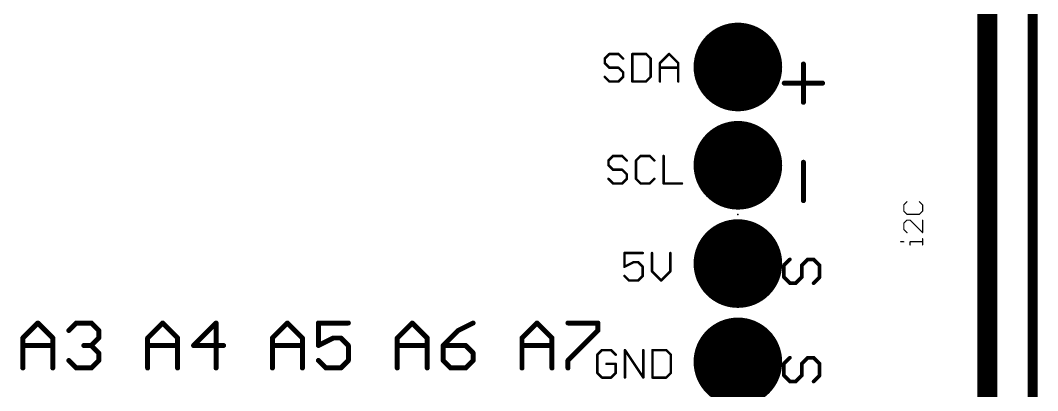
# Model space of a CAD drawing. Extents: x 45.5 to 117.9, y 20.2 to 75.1.
# Drawn here: x 97.15 to 117.86, y 35.78 to 43.32 of the extents above; entities that cross this region are included whole.
import ezdxf

# ---------------------------------------------------------------- set-up
doc = ezdxf.new("R2010")
doc.units = 0
for name, color, linetype in [('17', 82, 'CONTINUOUS'), ('20', 7, 'CONTINUOUS'), ('21', 253, 'CONTINUOUS'), ('23', 7, 'CONTINUOUS'), ('25', 253, 'CONTINUOUS'), ('27', 253, 'CONTINUOUS'), ('29', 253, 'CONTINUOUS'), ('30', 253, 'CONTINUOUS'), ('44', 253, 'CONTINUOUS'), ('51', 253, 'CONTINUOUS')]:
    doc.layers.add(name, color=color, linetype=linetype)

# ---------------------------------------------------------------- blocks, each defined once
blk = doc.blocks.new('ROUNDP')
at = {"const_width": 0.5}
blk.add_lwpolyline([(0, -0.25, 1), (0, 0.25, 1), (0, -0.25)], format="xyb", dxfattribs=at)

msp = doc.modelspace()

# ---------------------------------------------------------------- linework, layer by layer
at = {"layer": '20', "const_width": 0.4064}
msp.add_lwpolyline([(116.84, 59.69), (116.84, 26.67)], dxfattribs=at)
at = {"layer": '21', "const_width": 0.2032}
msp.add_lwpolyline([(117.76, 44.32), (117.76, 34.42)], dxfattribs=at)
at = {"layer": '23'}
msp.add_point((111.76, 39.37), dxfattribs=at)
at = {"layer": '25'}
for points, const_width in [([(109.1436, 42.6347), (109.0504, 42.5415)], 0.0508), ([(109.33, 42.6347), (109.1436, 42.6347)], 0.0508), ([(109.4233, 42.5415), (109.33, 42.6347)], 0.0508), ([(109.6117, 42.6347), (109.6117, 42.0754)], 0.0508), ([(109.8913, 42.6347), (109.6117, 42.6347)], 0.0508), ([(109.9846, 42.5415), (109.8913, 42.6347)], 0.0508), ([(110.173, 42.4483), (110.3594, 42.6347)], 0.0508), ([(110.3594, 42.6347), (110.5459, 42.4483)], 0.0508), ([(109.0504, 42.5415), (109.0504, 42.4483)], 0.0508), ([(109.0504, 42.4483), (109.1436, 42.355)], 0.0508), ([(109.9846, 42.1686), (109.9846, 42.5415)], 0.0508), ([(110.173, 42.0754), (110.173, 42.4483)], 0.0508), ([(110.5459, 42.4483), (110.5459, 42.0754)], 0.0508), ([(109.1436, 42.355), (109.33, 42.355)], 0.0508), ([(109.33, 42.355), (109.4233, 42.2618)], 0.0508), ([(109.4233, 42.2618), (109.4233, 42.1686)], 0.0508), ([(110.173, 42.355), (110.5459, 42.355)], 0.0508), ([(109.1436, 42.0754), (109.0504, 42.1686)], 0.0508), ([(109.33, 42.0754), (109.1436, 42.0754)], 0.0508), ([(109.4233, 42.1686), (109.33, 42.0754)], 0.0508), ([(109.6117, 42.0754), (109.8913, 42.0754)], 0.0508), ([(109.8913, 42.0754), (109.9846, 42.1686)], 0.0508), ([(109.2186, 40.5597), (109.1254, 40.4665)], 0.0508), ([(109.405, 40.5597), (109.2186, 40.5597)], 0.0508), ([(109.4982, 40.4665), (109.405, 40.5597)], 0.0508), ([(109.7799, 40.5597), (109.6867, 40.4665)], 0.0508), ([(109.9663, 40.5597), (109.7799, 40.5597)], 0.0508), ([(110.0596, 40.4665), (109.9663, 40.5597)], 0.0508), ([(110.248, 40.5597), (110.248, 40.0004)], 0.0508), ([(109.1254, 40.4665), (109.1254, 40.3732)], 0.0508), ([(109.1254, 40.3732), (109.2186, 40.28)], 0.0508), ([(109.6867, 40.4665), (109.6867, 40.0936)], 0.0508), ([(109.2186, 40.28), (109.405, 40.28)], 0.0508), ([(109.405, 40.28), (109.4982, 40.1868)], 0.0508), ([(109.4982, 40.1868), (109.4982, 40.0936)], 0.0508), ([(109.2186, 40.0004), (109.1254, 40.0936)], 0.0508), ([(109.405, 40.0004), (109.2186, 40.0004)], 0.0508), ([(109.4982, 40.0936), (109.405, 40.0004)], 0.0508), ([(109.6867, 40.0936), (109.7799, 40.0004)], 0.0508), ([(109.7799, 40.0004), (109.9663, 40.0004)], 0.0508), ([(109.9663, 40.0004), (110.0596, 40.0936)], 0.0508), ([(110.248, 40.0004), (110.6209, 40.0004)], 0.0508), ([(109.8233, 38.5847), (109.4504, 38.5847)], 0.0508), ([(109.4504, 38.5847), (109.4504, 38.305)], 0.0508), ([(110.0117, 38.5847), (110.0117, 38.2118)], 0.0508), ([(110.3846, 38.2118), (110.3846, 38.5847)], 0.0508), ([(109.4504, 38.305), (109.6368, 38.3983)], 0.0508), ([(109.6368, 38.3983), (109.73, 38.3983)], 0.0508), ([(109.73, 38.3983), (109.8233, 38.305)], 0.0508), ([(109.8233, 38.305), (109.8233, 38.1186)], 0.0508), ([(109.5436, 38.0254), (109.4504, 38.1186)], 0.0508), ([(109.8233, 38.1186), (109.73, 38.0254)], 0.0508), ([(110.0117, 38.2118), (110.1981, 38.0254)], 0.0508), ([(110.1981, 38.0254), (110.3846, 38.2118)], 0.0508), ([(109.73, 38.0254), (109.5436, 38.0254)], 0.0508), ([(97.2058, 36.8559), (97.5109, 37.161)], 0.1016), ([(97.5109, 37.161), (97.8159, 36.8559)], 0.1016), ([(98.1413, 37.0085), (98.2938, 37.161)], 0.1016), ([(98.2938, 37.161), (98.5989, 37.161)], 0.1016), ([(98.5989, 37.161), (98.7514, 37.0085)], 0.1016), ([(99.7458, 36.8559), (100.0509, 37.161)], 0.1016), ([(100.0509, 37.161), (100.3559, 36.8559)], 0.1016), ([(101.1389, 37.161), (100.6813, 36.7034)], 0.1016), ([(101.1389, 36.2458), (101.1389, 37.161)], 0.1016), ([(102.2858, 36.8559), (102.5909, 37.161)], 0.1016), ([(102.5909, 37.161), (102.8959, 36.8559)], 0.1016), ([(103.8314, 37.161), (103.2213, 37.161)], 0.1016), ([(103.2213, 37.161), (103.2213, 36.7034)], 0.1016), ([(104.8258, 36.8559), (105.1309, 37.161)], 0.1016), ([(105.1309, 37.161), (105.4359, 36.8559)], 0.1016), ([(106.3714, 37.161), (106.0664, 37.0085)], 0.1016), ([(107.3658, 36.8559), (107.6709, 37.161)], 0.1016), ([(107.6709, 37.161), (107.9759, 36.8559)], 0.1016), ([(108.3013, 37.161), (108.9114, 37.161)], 0.1016), ([(108.9114, 37.161), (108.9114, 37.0085)], 0.1016), ([(97.2058, 36.2458), (97.2058, 36.8559)], 0.1016), ([(97.8159, 36.8559), (97.8159, 36.2458)], 0.1016), ([(98.7514, 36.8559), (98.5989, 36.7034)], 0.1016), ([(98.7514, 37.0085), (98.7514, 36.8559)], 0.1016), ([(99.7458, 36.2458), (99.7458, 36.8559)], 0.1016), ([(100.3559, 36.8559), (100.3559, 36.2458)], 0.1016), ([(102.2858, 36.2458), (102.2858, 36.8559)], 0.1016), ([(102.8959, 36.8559), (102.8959, 36.2458)], 0.1016), ([(103.2213, 36.7034), (103.5264, 36.8559)], 0.1016), ([(103.5264, 36.8559), (103.6789, 36.8559)], 0.1016), ([(103.6789, 36.8559), (103.8314, 36.7034)], 0.1016), ([(104.8258, 36.2458), (104.8258, 36.8559)], 0.1016), ([(105.4359, 36.8559), (105.4359, 36.2458)], 0.1016), ([(106.0664, 37.0085), (105.7613, 36.7034)], 0.1016), ([(107.3658, 36.2458), (107.3658, 36.8559)], 0.1016), ([(107.9759, 36.8559), (107.9759, 36.2458)], 0.1016), ([(108.9114, 37.0085), (108.3013, 36.3983)], 0.1016), ([(97.2058, 36.7034), (97.8159, 36.7034)], 0.1016), ([(98.5989, 36.7034), (98.4464, 36.7034)], 0.1016), ([(98.5989, 36.7034), (98.7514, 36.5509)], 0.1016), ([(99.7458, 36.7034), (100.3559, 36.7034)], 0.1016), ([(100.6813, 36.7034), (101.2914, 36.7034)], 0.1016), ([(102.2858, 36.7034), (102.8959, 36.7034)], 0.1016), ([(103.8314, 36.7034), (103.8314, 36.3983)], 0.1016), ([(104.8258, 36.7034), (105.4359, 36.7034)], 0.1016), ([(105.7613, 36.7034), (105.7613, 36.3983)], 0.1016), ([(106.2189, 36.7034), (105.7613, 36.7034)], 0.1016), ([(106.3714, 36.5509), (106.2189, 36.7034)], 0.1016), ([(107.3658, 36.7034), (107.9759, 36.7034)], 0.1016), ([(98.2938, 36.2458), (98.1413, 36.3983)], 0.1016), ([(98.7514, 36.3983), (98.5989, 36.2458)], 0.1016), ([(98.7514, 36.5509), (98.7514, 36.3983)], 0.1016), ([(103.3738, 36.2458), (103.2213, 36.3983)], 0.1016), ([(103.8314, 36.3983), (103.6789, 36.2458)], 0.1016), ([(105.7613, 36.3983), (105.9138, 36.2458)], 0.1016), ([(106.2189, 36.2458), (106.3714, 36.3983)], 0.1016), ([(106.3714, 36.3983), (106.3714, 36.5509)], 0.1016), ([(108.3013, 36.3983), (108.3013, 36.2458)], 0.1016), ([(108.9936, 36.6097), (108.9004, 36.5165)], 0.0508), ([(108.9004, 36.5165), (108.9004, 36.1436)], 0.0508), ([(109.18, 36.6097), (108.9936, 36.6097)], 0.0508), ([(109.2733, 36.5165), (109.18, 36.6097)], 0.0508), ([(109.4617, 36.0504), (109.4617, 36.6097)], 0.0508), ([(109.4617, 36.6097), (109.8346, 36.0504)], 0.0508), ([(109.8346, 36.0504), (109.8346, 36.6097)], 0.0508), ([(110.023, 36.6097), (110.023, 36.0504)], 0.0508), ([(110.3027, 36.6097), (110.023, 36.6097)], 0.0508), ([(110.3959, 36.5165), (110.3027, 36.6097)], 0.0508), ([(110.3959, 36.1436), (110.3959, 36.5165)], 0.0508), ([(98.5989, 36.2458), (98.2938, 36.2458)], 0.1016), ([(103.6789, 36.2458), (103.3738, 36.2458)], 0.1016), ([(105.9138, 36.2458), (106.2189, 36.2458)], 0.1016), ([(109.2733, 36.33), (109.0868, 36.33)], 0.0508), ([(109.2733, 36.1436), (109.2733, 36.33)], 0.0508), ([(108.9004, 36.1436), (108.9936, 36.0504)], 0.0508), ([(108.9936, 36.0504), (109.18, 36.0504)], 0.0508), ([(109.18, 36.0504), (109.2733, 36.1436)], 0.0508), ([(110.023, 36.0504), (110.3027, 36.0504)], 0.0508), ([(110.3027, 36.0504), (110.3959, 36.1436)], 0.0508)]:
    msp.add_lwpolyline(points, dxfattribs=dict(at, const_width=const_width))
for points, const_width in [([(109.1436, 42.6474, 1), (109.1436, 42.622)], 0.0254), ([(109.1526, 42.6257, 1), (109.1346, 42.6437)], 0.0254), ([(109.339, 42.6437, 1), (109.3211, 42.6257)], 0.0254), ([(109.33, 42.622, 1), (109.33, 42.6474)], 0.0254), ([(109.6244, 42.6347, 1), (109.599, 42.6347)], 0.0254), ([(109.6117, 42.6474, 1), (109.6117, 42.622)], 0.0254), ([(109.9003, 42.6437, 1), (109.8824, 42.6257)], 0.0254), ([(109.8913, 42.622, 1), (109.8913, 42.6474)], 0.0254), ([(110.3684, 42.6437, 1), (110.3505, 42.6257)], 0.0254), ([(110.3684, 42.6257, 1), (110.3505, 42.6437)], 0.0254), ([(109.0631, 42.5415, 1), (109.0377, 42.5415)], 0.0254), ([(109.0414, 42.5504, 1), (109.0594, 42.5325)], 0.0254), ([(109.0594, 42.4572, 1), (109.0414, 42.4393)], 0.0254), ([(109.0377, 42.4483, 1), (109.0631, 42.4483)], 0.0254), ([(109.4143, 42.5325, 1), (109.4322, 42.5504)], 0.0254), ([(109.9973, 42.5415, 1), (109.9719, 42.5415)], 0.0254), ([(109.9756, 42.5325, 1), (109.9935, 42.5504)], 0.0254), ([(110.1857, 42.4483, 1), (110.1603, 42.4483)], 0.0254), ([(110.164, 42.4572, 1), (110.182, 42.4393)], 0.0254), ([(110.5586, 42.4483, 1), (110.5332, 42.4483)], 0.0254), ([(110.5369, 42.4393, 1), (110.5548, 42.4572)], 0.0254), ([(109.1436, 42.3677, 1), (109.1436, 42.3423)], 0.0254), ([(109.1346, 42.3461, 1), (109.1526, 42.364)], 0.0254), ([(109.339, 42.364, 1), (109.3211, 42.3461)], 0.0254), ([(109.33, 42.3423, 1), (109.33, 42.3677)], 0.0254), ([(109.436, 42.2618, 1), (109.4106, 42.2618)], 0.0254), ([(109.4143, 42.2528, 1), (109.4322, 42.2708)], 0.0254), ([(110.173, 42.3677, 1), (110.173, 42.3423)], 0.0254), ([(110.5459, 42.3423, 1), (110.5459, 42.3677)], 0.0254), ([(109.0594, 42.1776, 1), (109.0414, 42.1596)], 0.0254), ([(109.1436, 42.0881, 1), (109.1436, 42.0627)], 0.0254), ([(109.1346, 42.0664, 1), (109.1526, 42.0844)], 0.0254), ([(109.3211, 42.0844, 1), (109.339, 42.0664)], 0.0254), ([(109.33, 42.0627, 1), (109.33, 42.0881)], 0.0254), ([(109.4106, 42.1686, 1), (109.436, 42.1686)], 0.0254), ([(109.4322, 42.1596, 1), (109.4143, 42.1776)], 0.0254), ([(109.6117, 42.0881, 1), (109.6117, 42.0627)], 0.0254), ([(109.599, 42.0754, 1), (109.6244, 42.0754)], 0.0254), ([(109.8824, 42.0844, 1), (109.9003, 42.0664)], 0.0254), ([(109.8913, 42.0627, 1), (109.8913, 42.0881)], 0.0254), ([(109.9719, 42.1686, 1), (109.9973, 42.1686)], 0.0254), ([(109.9935, 42.1596, 1), (109.9756, 42.1776)], 0.0254), ([(110.1603, 42.0754, 1), (110.1857, 42.0754)], 0.0254), ([(110.5332, 42.0754, 1), (110.5586, 42.0754)], 0.0254), ([(109.2186, 40.5724, 1), (109.2186, 40.547)], 0.0254), ([(109.2276, 40.5507, 1), (109.2096, 40.5687)], 0.0254), ([(109.414, 40.5687, 1), (109.3961, 40.5507)], 0.0254), ([(109.405, 40.547, 1), (109.405, 40.5724)], 0.0254), ([(109.7799, 40.5724, 1), (109.7799, 40.547)], 0.0254), ([(109.7889, 40.5507, 1), (109.7709, 40.5687)], 0.0254), ([(109.9753, 40.5687, 1), (109.9574, 40.5507)], 0.0254), ([(109.9663, 40.547, 1), (109.9663, 40.5724)], 0.0254), ([(110.2607, 40.5597, 1), (110.2353, 40.5597)], 0.0254), ([(109.1381, 40.4665, 1), (109.1127, 40.4665)], 0.0254), ([(109.1164, 40.4754, 1), (109.1344, 40.4575)], 0.0254), ([(109.1344, 40.3822, 1), (109.1164, 40.3643)], 0.0254), ([(109.1127, 40.3732, 1), (109.1381, 40.3732)], 0.0254), ([(109.4893, 40.4575, 1), (109.5072, 40.4754)], 0.0254), ([(109.6994, 40.4665, 1), (109.674, 40.4665)], 0.0254), ([(109.6777, 40.4754, 1), (109.6957, 40.4575)], 0.0254), ([(110.0506, 40.4575, 1), (110.0685, 40.4754)], 0.0254), ([(109.2186, 40.2927, 1), (109.2186, 40.2673)], 0.0254), ([(109.2096, 40.2711, 1), (109.2276, 40.289)], 0.0254), ([(109.414, 40.289, 1), (109.3961, 40.2711)], 0.0254), ([(109.405, 40.2673, 1), (109.405, 40.2927)], 0.0254), ([(109.5109, 40.1868, 1), (109.4856, 40.1868)], 0.0254), ([(109.4893, 40.1778, 1), (109.5072, 40.1958)], 0.0254), ([(109.1344, 40.1026, 1), (109.1164, 40.0846)], 0.0254), ([(109.2186, 40.0131, 1), (109.2186, 39.9877)], 0.0254), ([(109.2096, 39.9914, 1), (109.2276, 40.0094)], 0.0254), ([(109.3961, 40.0094, 1), (109.414, 39.9914)], 0.0254), ([(109.405, 39.9877, 1), (109.405, 40.0131)], 0.0254), ([(109.4856, 40.0936, 1), (109.5109, 40.0936)], 0.0254), ([(109.5072, 40.0846, 1), (109.4893, 40.1026)], 0.0254), ([(109.6957, 40.1026, 1), (109.6777, 40.0846)], 0.0254), ([(109.674, 40.0936, 1), (109.6994, 40.0936)], 0.0254), ([(109.7799, 40.0131, 1), (109.7799, 39.9877)], 0.0254), ([(109.7709, 39.9914, 1), (109.7889, 40.0094)], 0.0254), ([(109.9574, 40.0094, 1), (109.9753, 39.9914)], 0.0254), ([(109.9663, 39.9877, 1), (109.9663, 40.0131)], 0.0254), ([(110.0685, 40.0846, 1), (110.0506, 40.1026)], 0.0254), ([(110.248, 40.0131, 1), (110.248, 39.9877)], 0.0254), ([(110.2353, 40.0004, 1), (110.2607, 40.0004)], 0.0254), ([(110.6209, 39.9877, 1), (110.6209, 40.0131)], 0.0254), ([(109.4504, 38.5974, 1), (109.4504, 38.572)], 0.0254), ([(109.4631, 38.5847, 1), (109.4377, 38.5847)], 0.0254), ([(109.8233, 38.572, 1), (109.8233, 38.5974)], 0.0254), ([(110.0244, 38.5847, 1), (109.999, 38.5847)], 0.0254), ([(110.3973, 38.5847, 1), (110.3719, 38.5847)], 0.0254), ([(109.4447, 38.3164, 1), (109.4561, 38.2937)], 0.0254), ([(109.4377, 38.305, 1), (109.4631, 38.305)], 0.0254), ([(109.6368, 38.411, 1), (109.6368, 38.3856)], 0.0254), ([(109.6425, 38.3869, 1), (109.6311, 38.4096)], 0.0254), ([(109.739, 38.4072, 1), (109.7211, 38.3893)], 0.0254), ([(109.73, 38.3856, 1), (109.73, 38.411)], 0.0254), ([(109.8359, 38.305, 1), (109.8106, 38.305)], 0.0254), ([(109.8143, 38.2961, 1), (109.8322, 38.314)], 0.0254), ([(109.4594, 38.1276, 1), (109.4414, 38.1096)], 0.0254), ([(109.8106, 38.1186, 1), (109.8359, 38.1186)], 0.0254), ([(109.8322, 38.1096, 1), (109.8143, 38.1276)], 0.0254), ([(110.0207, 38.2208, 1), (110.0027, 38.2028)], 0.0254), ([(109.999, 38.2118, 1), (110.0244, 38.2118)], 0.0254), ([(110.3719, 38.2118, 1), (110.3973, 38.2118)], 0.0254), ([(110.3935, 38.2028, 1), (110.3756, 38.2208)], 0.0254), ([(109.5436, 38.0381, 1), (109.5436, 38.0127)], 0.0254), ([(109.5346, 38.0164, 1), (109.5526, 38.0344)], 0.0254), ([(109.7211, 38.0344, 1), (109.739, 38.0164)], 0.0254), ([(109.73, 38.0127, 1), (109.73, 38.0381)], 0.0254), ([(110.1892, 38.0344, 1), (110.2071, 38.0164)], 0.0254), ([(110.1892, 38.0164, 1), (110.2071, 38.0344)], 0.0254), ([(97.5288, 37.1789, 1), (97.4929, 37.143)], 0.0508), ([(97.5288, 37.143, 1), (97.4929, 37.1789)], 0.0508), ([(98.2938, 37.1864, 1), (98.2938, 37.1356)], 0.0508), ([(98.3118, 37.143, 1), (98.2759, 37.1789)], 0.0508), ([(98.6169, 37.1789, 1), (98.5809, 37.143)], 0.0508), ([(98.5989, 37.1356, 1), (98.5989, 37.1864)], 0.0508), ([(100.0688, 37.1789, 1), (100.0329, 37.143)], 0.0508), ([(100.0688, 37.143, 1), (100.0329, 37.1789)], 0.0508), ([(101.1643, 37.161, 1), (101.1135, 37.161)], 0.0508), ([(101.1569, 37.143, 1), (101.1209, 37.1789)], 0.0508), ([(102.6088, 37.1789, 1), (102.5729, 37.143)], 0.0508), ([(102.6088, 37.143, 1), (102.5729, 37.1789)], 0.0508), ([(103.2213, 37.1864, 1), (103.2213, 37.1356)], 0.0508), ([(103.2467, 37.161, 1), (103.1959, 37.161)], 0.0508), ([(103.8314, 37.1356, 1), (103.8314, 37.1864)], 0.0508), ([(105.1488, 37.1789, 1), (105.1129, 37.143)], 0.0508), ([(105.1488, 37.143, 1), (105.1129, 37.1789)], 0.0508), ([(106.3828, 37.1383, 1), (106.3601, 37.1837)], 0.0508), ([(107.6888, 37.1789, 1), (107.6529, 37.143)], 0.0508), ([(107.6888, 37.143, 1), (107.6529, 37.1789)], 0.0508), ([(108.3013, 37.1864, 1), (108.3013, 37.1356)], 0.0508), ([(108.9368, 37.161, 1), (108.886, 37.161)], 0.0508), ([(108.9114, 37.1356, 1), (108.9114, 37.1864)], 0.0508), ([(97.2312, 36.8559, 1), (97.1804, 36.8559)], 0.0508), ([(97.1878, 36.8739, 1), (97.2238, 36.838)], 0.0508), ([(97.8413, 36.8559, 1), (97.7905, 36.8559)], 0.0508), ([(97.798, 36.838, 1), (97.8339, 36.8739)], 0.0508), ([(98.1234, 37.0264, 1), (98.1593, 36.9905)], 0.0508), ([(98.7768, 37.0085, 1), (98.726, 37.0085)], 0.0508), ([(98.726, 36.8559, 1), (98.7768, 36.8559)], 0.0508), ([(98.7335, 36.9905, 1), (98.7694, 37.0264)], 0.0508), ([(98.7694, 36.838, 1), (98.7335, 36.8739)], 0.0508), ([(99.7712, 36.8559, 1), (99.7204, 36.8559)], 0.0508), ([(99.7278, 36.8739, 1), (99.7638, 36.838)], 0.0508), ([(100.3813, 36.8559, 1), (100.3305, 36.8559)], 0.0508), ([(100.338, 36.838, 1), (100.3739, 36.8739)], 0.0508), ([(102.3112, 36.8559, 1), (102.2604, 36.8559)], 0.0508), ([(102.2678, 36.8739, 1), (102.3038, 36.838)], 0.0508), ([(102.9213, 36.8559, 1), (102.8705, 36.8559)], 0.0508), ([(102.878, 36.838, 1), (102.9139, 36.8739)], 0.0508), ([(103.5264, 36.8813, 1), (103.5264, 36.8305)], 0.0508), ([(103.5377, 36.8332, 1), (103.515, 36.8786)], 0.0508), ([(103.6969, 36.8739, 1), (103.6609, 36.838)], 0.0508), ([(103.6789, 36.8305, 1), (103.6789, 36.8813)], 0.0508), ([(104.8512, 36.8559, 1), (104.8004, 36.8559)], 0.0508), ([(104.8078, 36.8739, 1), (104.8438, 36.838)], 0.0508), ([(105.4613, 36.8559, 1), (105.4105, 36.8559)], 0.0508), ([(105.418, 36.838, 1), (105.4539, 36.8739)], 0.0508), ([(106.055, 37.0312, 1), (106.0777, 36.9857)], 0.0508), ([(106.0843, 36.9905, 1), (106.0484, 37.0264)], 0.0508), ([(107.3912, 36.8559, 1), (107.3404, 36.8559)], 0.0508), ([(107.3478, 36.8739, 1), (107.3838, 36.838)], 0.0508), ([(108.0013, 36.8559, 1), (107.9505, 36.8559)], 0.0508), ([(107.958, 36.838, 1), (107.9939, 36.8739)], 0.0508), ([(108.886, 37.0085, 1), (108.9368, 37.0085)], 0.0508), ([(108.9294, 36.9905, 1), (108.8935, 37.0264)], 0.0508), ([(97.2058, 36.7288, 1), (97.2058, 36.678)], 0.0508), ([(97.8159, 36.678, 1), (97.8159, 36.7288)], 0.0508), ([(98.4464, 36.7288, 1), (98.4464, 36.678)], 0.0508), ([(98.6169, 36.7214, 1), (98.5809, 36.6854)], 0.0508), ([(98.5809, 36.7214, 1), (98.6169, 36.6854)], 0.0508), ([(98.5989, 36.678, 1), (98.5989, 36.7288)], 0.0508), ([(99.7458, 36.7288, 1), (99.7458, 36.678)], 0.0508), ([(100.3559, 36.678, 1), (100.3559, 36.7288)], 0.0508), ([(100.6813, 36.7288, 1), (100.6813, 36.678)], 0.0508), ([(100.6634, 36.7214, 1), (100.6993, 36.6854)], 0.0508), ([(101.2914, 36.678, 1), (101.2914, 36.7288)], 0.0508), ([(102.2858, 36.7288, 1), (102.2858, 36.678)], 0.0508), ([(102.8959, 36.678, 1), (102.8959, 36.7288)], 0.0508), ([(103.1959, 36.7034, 1), (103.2467, 36.7034)], 0.0508), ([(103.21, 36.7261, 1), (103.2327, 36.6807)], 0.0508), ([(103.8568, 36.7034, 1), (103.806, 36.7034)], 0.0508), ([(103.8135, 36.6854, 1), (103.8494, 36.7214)], 0.0508), ([(104.8258, 36.7288, 1), (104.8258, 36.678)], 0.0508), ([(105.4359, 36.678, 1), (105.4359, 36.7288)], 0.0508), ([(105.7867, 36.7034, 1), (105.7359, 36.7034)], 0.0508), ([(105.7613, 36.7288, 1), (105.7613, 36.678)], 0.0508), ([(105.7434, 36.7214, 1), (105.7793, 36.6854)], 0.0508), ([(106.2369, 36.7214, 1), (106.2009, 36.6854)], 0.0508), ([(106.2189, 36.678, 1), (106.2189, 36.7288)], 0.0508), ([(107.3658, 36.7288, 1), (107.3658, 36.678)], 0.0508), ([(107.9759, 36.678, 1), (107.9759, 36.7288)], 0.0508), ([(98.1593, 36.4163, 1), (98.1234, 36.3804)], 0.0508), ([(98.7768, 36.5509, 1), (98.726, 36.5509)], 0.0508), ([(98.7335, 36.5329, 1), (98.7694, 36.5688)], 0.0508), ([(98.7694, 36.3804, 1), (98.7335, 36.4163)], 0.0508), ([(103.2393, 36.4163, 1), (103.2034, 36.3804)], 0.0508), ([(103.8494, 36.3804, 1), (103.8135, 36.4163)], 0.0508), ([(105.7793, 36.4163, 1), (105.7434, 36.3804)], 0.0508), ([(106.3968, 36.5509, 1), (106.346, 36.5509)], 0.0508), ([(106.3535, 36.5329, 1), (106.3894, 36.5688)], 0.0508), ([(106.3894, 36.3804, 1), (106.3535, 36.4163)], 0.0508), ([(108.3267, 36.3983, 1), (108.2759, 36.3983)], 0.0508), ([(108.9131, 36.5165, 1), (108.8877, 36.5165)], 0.0254), ([(108.8914, 36.5254, 1), (108.9094, 36.5075)], 0.0254), ([(108.9936, 36.6224, 1), (108.9936, 36.597)], 0.0254), ([(109.0026, 36.6007, 1), (108.9846, 36.6187)], 0.0254), ([(109.189, 36.6187, 1), (109.1711, 36.6007)], 0.0254), ([(109.18, 36.597, 1), (109.18, 36.6224)], 0.0254), ([(109.2643, 36.5075, 1), (109.2822, 36.5254)], 0.0254), ([(109.4744, 36.6097, 1), (109.449, 36.6097)], 0.0254), ([(109.4723, 36.6167, 1), (109.4511, 36.6026)], 0.0254), ([(109.8473, 36.6097, 1), (109.8219, 36.6097)], 0.0254), ([(110.0357, 36.6097, 1), (110.0103, 36.6097)], 0.0254), ([(110.023, 36.6224, 1), (110.023, 36.597)], 0.0254), ([(110.3116, 36.6187, 1), (110.2937, 36.6007)], 0.0254), ([(110.3027, 36.597, 1), (110.3027, 36.6224)], 0.0254), ([(110.4086, 36.5165, 1), (110.3832, 36.5165)], 0.0254), ([(110.3869, 36.5075, 1), (110.4048, 36.5254)], 0.0254), ([(97.1804, 36.2458, 1), (97.2312, 36.2458)], 0.0508), ([(97.7905, 36.2458, 1), (97.8413, 36.2458)], 0.0508), ([(98.2938, 36.2712, 1), (98.2938, 36.2204)], 0.0508), ([(98.2759, 36.2278, 1), (98.3118, 36.2638)], 0.0508), ([(98.5809, 36.2638, 1), (98.6169, 36.2278)], 0.0508), ([(98.5989, 36.2204, 1), (98.5989, 36.2712)], 0.0508), ([(98.726, 36.3983, 1), (98.7768, 36.3983)], 0.0508), ([(99.7204, 36.2458, 1), (99.7712, 36.2458)], 0.0508), ([(100.3305, 36.2458, 1), (100.3813, 36.2458)], 0.0508), ([(101.1135, 36.2458, 1), (101.1643, 36.2458)], 0.0508), ([(102.2604, 36.2458, 1), (102.3112, 36.2458)], 0.0508), ([(102.8705, 36.2458, 1), (102.9213, 36.2458)], 0.0508), ([(103.3738, 36.2712, 1), (103.3738, 36.2204)], 0.0508), ([(103.3559, 36.2278, 1), (103.3918, 36.2638)], 0.0508), ([(103.6609, 36.2638, 1), (103.6969, 36.2278)], 0.0508), ([(103.6789, 36.2204, 1), (103.6789, 36.2712)], 0.0508), ([(103.806, 36.3983, 1), (103.8568, 36.3983)], 0.0508), ([(104.8004, 36.2458, 1), (104.8512, 36.2458)], 0.0508), ([(105.4105, 36.2458, 1), (105.4613, 36.2458)], 0.0508), ([(105.7359, 36.3983, 1), (105.7867, 36.3983)], 0.0508), ([(105.9138, 36.2712, 1), (105.9138, 36.2204)], 0.0508), ([(105.8959, 36.2278, 1), (105.9318, 36.2638)], 0.0508), ([(106.2009, 36.2638, 1), (106.2369, 36.2278)], 0.0508), ([(106.2189, 36.2204, 1), (106.2189, 36.2712)], 0.0508), ([(106.346, 36.3983, 1), (106.3968, 36.3983)], 0.0508), ([(107.3404, 36.2458, 1), (107.3912, 36.2458)], 0.0508), ([(107.9505, 36.2458, 1), (108.0013, 36.2458)], 0.0508), ([(108.2759, 36.2458, 1), (108.3267, 36.2458)], 0.0508), ([(108.2834, 36.4163, 1), (108.3193, 36.3804)], 0.0508), ([(109.0868, 36.3427, 1), (109.0868, 36.3173)], 0.0254), ([(109.2859, 36.33, 1), (109.2606, 36.33)], 0.0254), ([(109.2733, 36.3173, 1), (109.2733, 36.3427)], 0.0254), ([(108.9094, 36.1526, 1), (108.8914, 36.1346)], 0.0254), ([(108.8877, 36.1436, 1), (108.9131, 36.1436)], 0.0254), ([(108.9936, 36.0631, 1), (108.9936, 36.0377)], 0.0254), ([(108.9846, 36.0414, 1), (109.0026, 36.0594)], 0.0254), ([(109.1711, 36.0594, 1), (109.189, 36.0414)], 0.0254), ([(109.18, 36.0377, 1), (109.18, 36.0631)], 0.0254), ([(109.2606, 36.1436, 1), (109.2859, 36.1436)], 0.0254), ([(109.2822, 36.1346, 1), (109.2643, 36.1526)], 0.0254), ([(109.449, 36.0504, 1), (109.4744, 36.0504)], 0.0254), ([(109.8219, 36.0504, 1), (109.8473, 36.0504)], 0.0254), ([(109.824, 36.0434, 1), (109.8451, 36.0574)], 0.0254), ([(110.023, 36.0631, 1), (110.023, 36.0377)], 0.0254), ([(110.0103, 36.0504, 1), (110.0357, 36.0504)], 0.0254), ([(110.2937, 36.0594, 1), (110.3116, 36.0414)], 0.0254), ([(110.3027, 36.0377, 1), (110.3027, 36.0631)], 0.0254), ([(110.3832, 36.1436, 1), (110.4086, 36.1436)], 0.0254), ([(110.4048, 36.1346, 1), (110.3869, 36.1526)], 0.0254)]:
    msp.add_lwpolyline(points, format="xyb", dxfattribs=dict(at, const_width=const_width))
at = {"layer": '27', "const_width": 0.0254}
for points in [[(115.2009, 39.6277), (115.1374, 39.5642)], [(115.1374, 39.5642), (115.1374, 39.437)], [(115.5187, 39.5642), (115.4551, 39.6277)], [(115.5187, 39.437), (115.5187, 39.5642)], [(115.1374, 39.437), (115.2009, 39.3735)], [(115.2009, 39.3735), (115.4551, 39.3735)], [(115.4551, 39.3735), (115.5187, 39.437)], [(115.2009, 39.2535), (115.1374, 39.1899)], [(115.1374, 39.1899), (115.1374, 39.0628)], [(115.2645, 39.2535), (115.2009, 39.2535)], [(115.5187, 38.9993), (115.2645, 39.2535)], [(115.5187, 39.2535), (115.5187, 38.9993)], [(115.1374, 39.0628), (115.2009, 38.9993)], [(115.0738, 38.8134), (115.1374, 38.8134)], [(115.2645, 38.7498), (115.2645, 38.8134)], [(115.2645, 38.8134), (115.5187, 38.8134)], [(115.5187, 38.7498), (115.5187, 38.8769)]]:
    msp.add_lwpolyline(points, dxfattribs=at)
at = {"layer": '27', "const_width": 0.0127}
for points in [[(115.1437, 39.5642, 1), (115.131, 39.5642)], [(115.1329, 39.5686, 1), (115.1419, 39.5597)], [(115.2054, 39.6232, 1), (115.1964, 39.6322)], [(115.4596, 39.6322, 1), (115.4507, 39.6232)], [(115.5251, 39.5642, 1), (115.5124, 39.5642)], [(115.5142, 39.5597, 1), (115.5232, 39.5686)], [(115.1419, 39.4415, 1), (115.1329, 39.4326)], [(115.131, 39.437, 1), (115.1437, 39.437)], [(115.2009, 39.3798, 1), (115.2009, 39.3671)], [(115.1964, 39.369, 1), (115.2054, 39.378)], [(115.4507, 39.378, 1), (115.4596, 39.369)], [(115.4551, 39.3671, 1), (115.4551, 39.3798)], [(115.5124, 39.437, 1), (115.5251, 39.437)], [(115.5232, 39.4326, 1), (115.5142, 39.4415)], [(115.1437, 39.1899, 1), (115.131, 39.1899)], [(115.1329, 39.1944, 1), (115.1419, 39.1855)], [(115.2009, 39.2599, 1), (115.2009, 39.2472)], [(115.2054, 39.249, 1), (115.1964, 39.258)], [(115.269, 39.258, 1), (115.26, 39.249)], [(115.2645, 39.2472, 1), (115.2645, 39.2599)], [(115.5251, 39.2535, 1), (115.5124, 39.2535)], [(115.1419, 39.0673, 1), (115.1329, 39.0583)], [(115.131, 39.0628, 1), (115.1437, 39.0628)], [(115.1964, 38.9948, 1), (115.2054, 39.0038)], [(115.5124, 38.9993, 1), (115.5251, 38.9993)], [(115.5142, 38.9948, 1), (115.5232, 39.0038)], [(115.0738, 38.8197, 1), (115.0738, 38.807)], [(115.1374, 38.807, 1), (115.1374, 38.8197)], [(115.2708, 38.8134, 1), (115.2581, 38.8134)], [(115.2645, 38.8197, 1), (115.2645, 38.807)], [(115.2581, 38.7498, 1), (115.2708, 38.7498)], [(115.5251, 38.8769, 1), (115.5124, 38.8769)], [(115.5124, 38.7498, 1), (115.5251, 38.7498)], [(115.5187, 38.807, 1), (115.5187, 38.8197)]]:
    msp.add_lwpolyline(points, format="xyb", dxfattribs=at)
at = {"layer": '44'}
for centre in [(111.76, 42.37), (111.76, 40.37), (111.76, 38.37), (111.76, 36.37)]:
    msp.add_circle(centre, 0.35, dxfattribs=at)
at = {"layer": '51'}
for points, const_width in [([(116.84, 59.436), (116.84, 26.67)], 0.2032), ([(113.0945, 41.6514), (113.0945, 42.431)], 0.1016), ([(112.7047, 42.0412), (113.4843, 42.0412)], 0.1016), ([(113.0945, 39.6514), (113.0945, 40.431)], 0.1016), ([(112.8182, 38.4544), (112.6975, 38.3337)], 0.0762), ([(112.6975, 38.3337), (112.6975, 38.0922)], 0.0762), ([(113.0597, 38.3337), (113.1804, 38.4544)], 0.0762), ([(113.0597, 38.0922), (113.0597, 38.3337)], 0.0762), ([(113.1804, 38.4544), (113.3012, 38.4544)], 0.0762), ([(113.3012, 38.4544), (113.4219, 38.3337)], 0.0762), ([(113.4219, 38.3337), (113.4219, 38.0922)], 0.0762), ([(112.6975, 38.0922), (112.8182, 37.9715)], 0.0762), ([(112.939, 37.9715), (113.0597, 38.0922)], 0.0762), ([(113.4219, 38.0922), (113.3012, 37.9715)], 0.0762), ([(112.8182, 37.9715), (112.939, 37.9715)], 0.0762), ([(112.8182, 36.4544), (112.6975, 36.3337)], 0.0762), ([(113.0597, 36.3337), (113.1804, 36.4544)], 0.0762), ([(113.1804, 36.4544), (113.3012, 36.4544)], 0.0762), ([(113.3012, 36.4544), (113.4219, 36.3337)], 0.0762), ([(112.6975, 36.3337), (112.6975, 36.0922)], 0.0762), ([(113.0597, 36.0922), (113.0597, 36.3337)], 0.0762), ([(113.4219, 36.3337), (113.4219, 36.0922)], 0.0762), ([(112.6975, 36.0922), (112.8182, 35.9715)], 0.0762), ([(112.939, 35.9715), (113.0597, 36.0922)], 0.0762), ([(113.4219, 36.0922), (113.3012, 35.9715)], 0.0762), ([(112.8182, 35.9715), (112.939, 35.9715)], 0.0762)]:
    msp.add_lwpolyline(points, dxfattribs=dict(at, const_width=const_width))
for points, const_width in [([(113.1199, 42.431, 1), (113.0691, 42.431)], 0.0508), ([(112.7047, 42.0666, 1), (112.7047, 42.0158)], 0.0508), ([(113.4843, 42.0158, 1), (113.4843, 42.0666)], 0.0508), ([(113.0691, 41.6514, 1), (113.1199, 41.6514)], 0.0508), ([(113.1199, 40.431, 1), (113.0691, 40.431)], 0.0508), ([(113.0691, 39.6514, 1), (113.1199, 39.6514)], 0.0508), ([(112.7165, 38.3337, 1), (112.6784, 38.3337)], 0.0381), ([(112.684, 38.3472, 1), (112.711, 38.3202)], 0.0381), ([(112.8317, 38.4409, 1), (112.8047, 38.4679)], 0.0381), ([(113.0787, 38.3337, 1), (113.0406, 38.3337)], 0.0381), ([(113.0462, 38.3472, 1), (113.0732, 38.3202)], 0.0381), ([(113.1804, 38.4735, 1), (113.1804, 38.4354)], 0.0381), ([(113.1939, 38.4409, 1), (113.167, 38.4679)], 0.0381), ([(113.3146, 38.4679, 1), (113.2877, 38.4409)], 0.0381), ([(113.3012, 38.4354, 1), (113.3012, 38.4735)], 0.0381), ([(113.441, 38.3337, 1), (113.4029, 38.3337)], 0.0381), ([(113.4084, 38.3202, 1), (113.4354, 38.3472)], 0.0381), ([(112.711, 38.1057, 1), (112.684, 38.0787)], 0.0381), ([(112.6784, 38.0922, 1), (112.7165, 38.0922)], 0.0381), ([(113.0406, 38.0922, 1), (113.0787, 38.0922)], 0.0381), ([(113.0732, 38.0787, 1), (113.0462, 38.1057)], 0.0381), ([(113.4029, 38.0922, 1), (113.441, 38.0922)], 0.0381), ([(113.4354, 38.0787, 1), (113.4084, 38.1057)], 0.0381), ([(112.8182, 37.9905, 1), (112.8182, 37.9524)], 0.0381), ([(112.8047, 37.958, 1), (112.8317, 37.9849)], 0.0381), ([(112.9255, 37.9849, 1), (112.9524, 37.958)], 0.0381), ([(112.939, 37.9524, 1), (112.939, 37.9905)], 0.0381), ([(113.2877, 37.9849, 1), (113.3146, 37.958)], 0.0381), ([(112.8317, 36.4409, 1), (112.8047, 36.4679)], 0.0381), ([(113.1804, 36.4735, 1), (113.1804, 36.4354)], 0.0381), ([(113.1939, 36.4409, 1), (113.167, 36.4679)], 0.0381), ([(113.3146, 36.4679, 1), (113.2877, 36.4409)], 0.0381), ([(113.3012, 36.4354, 1), (113.3012, 36.4735)], 0.0381), ([(112.7165, 36.3337, 1), (112.6784, 36.3337)], 0.0381), ([(112.684, 36.3472, 1), (112.711, 36.3202)], 0.0381), ([(113.0787, 36.3337, 1), (113.0406, 36.3337)], 0.0381), ([(113.0462, 36.3472, 1), (113.0732, 36.3202)], 0.0381), ([(113.441, 36.3337, 1), (113.4029, 36.3337)], 0.0381), ([(113.4084, 36.3202, 1), (113.4354, 36.3472)], 0.0381), ([(112.711, 36.1057, 1), (112.684, 36.0787)], 0.0381), ([(112.6784, 36.0922, 1), (112.7165, 36.0922)], 0.0381), ([(113.0406, 36.0922, 1), (113.0787, 36.0922)], 0.0381), ([(113.0732, 36.0787, 1), (113.0462, 36.1057)], 0.0381), ([(113.4029, 36.0922, 1), (113.441, 36.0922)], 0.0381), ([(113.4354, 36.0787, 1), (113.4084, 36.1057)], 0.0381), ([(112.8182, 35.9905, 1), (112.8182, 35.9524)], 0.0381), ([(112.8047, 35.958, 1), (112.8317, 35.9849)], 0.0381), ([(112.9255, 35.9849, 1), (112.9524, 35.958)], 0.0381), ([(112.939, 35.9524, 1), (112.939, 35.9905)], 0.0381), ([(113.2877, 35.9849, 1), (113.3146, 35.958)], 0.0381)]:
    msp.add_lwpolyline(points, format="xyb", dxfattribs=dict(at, const_width=const_width))

# ---------------------------------------------------------------- block references
at = {"layer": '17', "xscale": 1.6, "yscale": 1.6, "rotation": 270}
for p in [(111.76, 42.37), (111.76, 42.37), (111.76, 40.37), (111.76, 40.37), (111.76, 38.37), (111.76, 38.37), (111.76, 36.37), (111.76, 36.37)]:
    msp.add_blockref('ROUNDP', p, dxfattribs=at)
at = {"layer": '29', "xscale": 1.8032, "yscale": 1.8032, "rotation": 270}
for p in [(111.76, 42.37), (111.76, 40.37), (111.76, 38.37), (111.76, 36.37)]:
    msp.add_blockref('ROUNDP', p, dxfattribs=at)
at = {"layer": '30', "xscale": 1.8032, "yscale": 1.8032, "rotation": 270}
for p in [(111.76, 42.37), (111.76, 40.37), (111.76, 38.37), (111.76, 36.37)]:
    msp.add_blockref('ROUNDP', p, dxfattribs=at)

doc.saveas('drawing.dxf')
